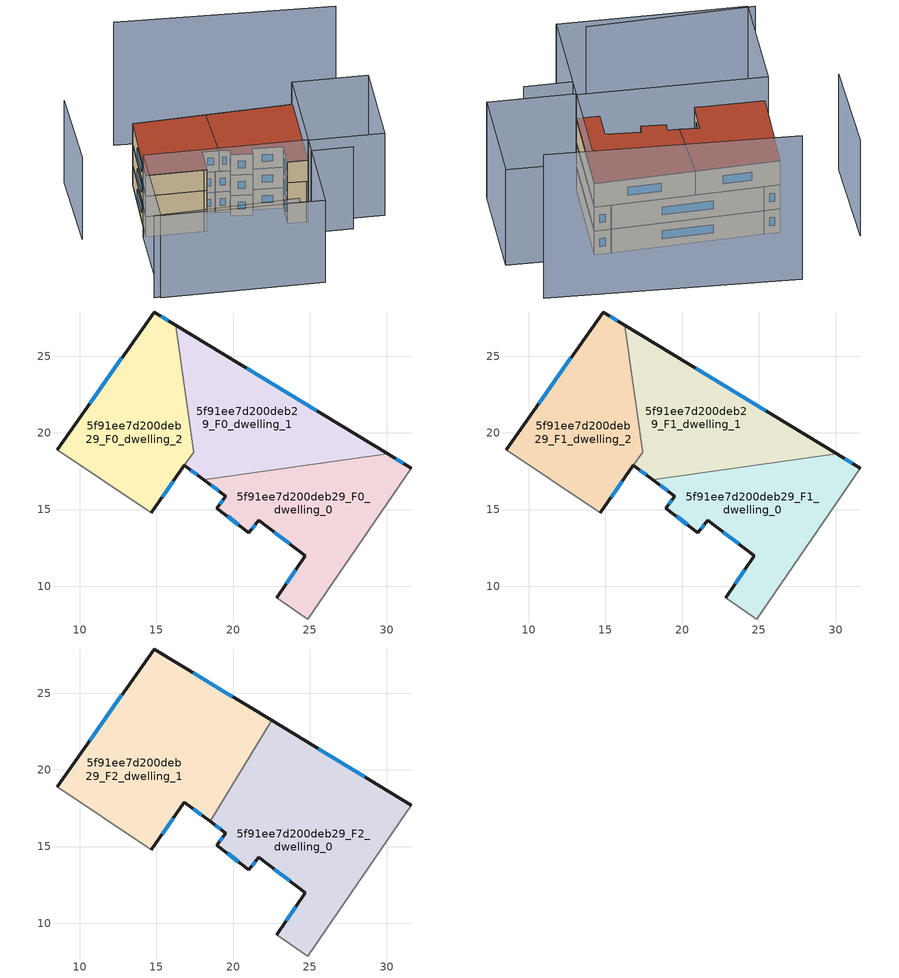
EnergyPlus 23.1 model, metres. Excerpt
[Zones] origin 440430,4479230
5f91ee7d200deb29_F0_dwelling_0
 floor ground (EU_floor_Construction): 31.6,17.7 24.85,7.87 24.67,7.99 22.85,9.26 24.7,12 21.65,14.3 21.03,13.48 18.94,15.1 19.53,15.87 18.09,16.94 30.07,18.62 z0
 wall outside (EU_wall_Construction): 18.09,16.94 19.53,15.87 18.94,15.1 21.03,13.48 21.65,14.3 24.7,12 22.85,9.26 / 31.6,17.7 30.07,18.62 z0:3
 wall to 5f91ee7d200deb29_F0_dwelling_1 (EU_wall_Construction): 30.07,18.62 18.09,16.94 z0:3
 wall adiabatic (EU_wall_Construction): 22.85,9.26 24.67,7.99 24.85,7.87 31.6,17.7 z0:3
 window (EU_Window_Construction): 18.57,16.58 19.05,16.23 / 31.09,18.01 30.58,18.31 / 24.08,11.08 23.47,10.18 / 22.67,13.53 23.68,12.77 / 21.24,13.76 21.44,14.03 / 19.64,14.56 20.33,14.02 / 19.33,15.61 19.14,15.36 z1:2
5f91ee7d200deb29_F0_dwelling_1
 floor ground (EU_floor_Construction): 30.07,18.62 18.09,16.94 16.82,17.88 17.42,18.73 16.25,27.02 z0
 wall outside (EU_wall_Construction): 30.07,18.62 16.25,27.02 / 16.82,17.88 18.09,16.94 z0:3
 wall to 5f91ee7d200deb29_F0_dwelling_2 (EU_wall_Construction): 16.25,27.02 17.42,18.73 16.82,17.88 z0:3
 window (EU_Window_Construction): 25.45,21.43 20.87,24.21 / 17.25,17.56 17.67,17.25 z1:2
5f91ee7d200deb29_F0_dwelling_2
 floor ground (EU_floor_Construction): 16.25,27.02 17.42,18.73 14.65,14.78 14.36,14.98 8.54,18.91 14.84,27.88 z0
 wall outside (EU_wall_Construction): 16.25,27.02 14.84,27.88 8.54,18.91 / 14.65,14.78 16.82,17.88 z0:3
 wall adiabatic (EU_wall_Construction): 8.54,18.91 14.36,14.98 14.65,14.78 z0:3
 window (EU_Window_Construction): 12.74,24.88 10.65,21.91 / 15.78,27.31 15.31,27.59 / 15.38,15.81 16.1,16.84 z1:2
5f91ee7d200deb29_F1_dwelling_0
 floor to 5f91ee7d200deb29_F0_dwelling_0 (EU_floor_Construction): 31.6,17.7 24.85,7.87 24.67,7.99 22.85,9.26 24.7,12 21.65,14.3 21.03,13.48 18.94,15.1 19.53,15.87 18.09,16.94 30.07,18.62 z3
 wall outside (EU_wall_Construction): 18.09,16.94 19.53,15.87 18.94,15.1 21.03,13.48 21.65,14.3 24.7,12 22.85,9.26 / 31.6,17.7 30.07,18.62 z3:6
 wall to 5f91ee7d200deb29_F1_dwelling_1 (EU_wall_Construction): 30.07,18.62 18.09,16.94 z3:6
 wall adiabatic (EU_wall_Construction): 22.85,9.26 24.67,7.99 24.85,7.87 31.6,17.7 z3:6
 window (EU_Window_Construction): 18.57,16.58 19.05,16.23 / 31.09,18.01 30.58,18.31 / 24.08,11.08 23.47,10.18 / 22.67,13.53 23.68,12.77 / 21.24,13.76 21.44,14.03 / 19.64,14.56 20.33,14.02 / 19.33,15.61 19.14,15.36 z4:5
5f91ee7d200deb29_F1_dwelling_1
 floor to 5f91ee7d200deb29_F0_dwelling_1 (EU_floor_Construction): 30.07,18.62 18.09,16.94 16.82,17.88 17.42,18.73 16.25,27.02 z3
 wall outside (EU_wall_Construction): 30.07,18.62 16.25,27.02 / 16.82,17.88 18.09,16.94 z3:6
 wall to 5f91ee7d200deb29_F1_dwelling_2 (EU_wall_Construction): 16.25,27.02 17.42,18.73 16.82,17.88 z3:6
 window (EU_Window_Construction): 25.45,21.43 20.87,24.21 / 17.25,17.56 17.67,17.25 z4:5
5f91ee7d200deb29_F1_dwelling_2
 floor to 5f91ee7d200deb29_F0_dwelling_2 (EU_floor_Construction): 16.25,27.02 17.42,18.73 14.65,14.78 14.36,14.98 8.54,18.91 14.84,27.88 z3
 wall outside (EU_wall_Construction): 16.25,27.02 14.84,27.88 8.54,18.91 / 14.65,14.78 16.82,17.88 z3:6
 wall adiabatic (EU_wall_Construction): 8.54,18.91 14.36,14.98 14.65,14.78 z3:6
 window (EU_Window_Construction): 12.74,24.88 10.65,21.91 / 15.78,27.31 15.31,27.59 / 15.38,15.81 16.1,16.84 z4:5
5f91ee7d200deb29_F2_dwelling_0
 floor to 5f91ee7d200deb29_F1_dwelling_0 (EU_floor_Construction): 31.6,17.7 24.85,7.87 24.67,7.99 22.85,9.26 24.7,12 21.65,14.3 21.03,13.48 18.94,15.1 19.53,15.87 18.5,16.64 18.73,17.03 30.07,18.62 z6
 floor to 5f91ee7d200deb29_F1_dwelling_1 (EU_floor_Construction): 30.07,18.62 18.73,17.03 22.5,23.22 z6
 wall outside (EU_wall_Construction): 18.5,16.64 19.53,15.87 18.94,15.1 21.03,13.48 21.65,14.3 24.7,12 22.85,9.26 / 31.6,17.7 22.5,23.22 z6:9
 wall to 5f91ee7d200deb29_F2_dwelling_1 (EU_wall_Construction): 22.5,23.22 18.5,16.64 z6:9
 wall adiabatic (EU_wall_Construction): 22.85,9.26 24.85,7.87 31.6,17.7 z6:9
 window (EU_Window_Construction): 21.24,13.76 21.44,14.03 / 19.64,14.56 20.33,14.02 / 19.33,15.61 19.14,15.36 / 18.84,16.38 19.18,16.13 / 28.56,19.54 25.54,21.38 / 24.08,11.08 23.47,10.18 / 22.67,13.53 23.68,12.77 z7:8
 roof outside (EU_roof_Construction): 24.85,7.87 31.6,17.7 22.5,23.22 18.5,16.64 19.53,15.87 18.94,15.1 21.03,13.48 21.65,14.3 24.7,12 22.85,9.26 z9
5f91ee7d200deb29_F2_dwelling_1
 floor to 5f91ee7d200deb29_F1_dwelling_1 (EU_floor_Construction): 22.5,23.22 18.73,17.03 18.09,16.94 16.82,17.88 17.42,18.73 16.25,27.02 z6
 floor to 5f91ee7d200deb29_F1_dwelling_2 (EU_floor_Construction): 16.25,27.02 17.42,18.73 14.65,14.78 14.36,14.98 8.54,18.91 14.84,27.88 z6
 floor to 5f91ee7d200deb29_F1_dwelling_0 (EU_floor_Construction): 18.73,17.03 18.5,16.64 18.09,16.94 z6
 wall outside (EU_wall_Construction): 22.5,23.22 14.84,27.88 8.54,18.91 / 14.65,14.78 16.82,17.88 18.5,16.64 z6:9
 wall adiabatic (EU_wall_Construction): 8.54,18.91 14.36,14.98 14.65,14.78 z6:9
 window (EU_Window_Construction): 12.74,24.88 10.65,21.91 / 19.94,24.78 17.4,26.32 / 17.38,17.46 17.94,17.05 / 15.38,15.81 16.1,16.84 z7:8
 roof outside (EU_roof_Construction): 18.5,16.64 22.5,23.22 14.84,27.88 8.54,18.91 14.36,14.98 14.65,14.78 16.82,17.88 z9
shading: 23.58,5.99 27.81,3.13 / 0.48,8.93 15.71,-0.29 / 9.24,33.95 2.66,23.78 / 39.47,12.8 32.49,2.56 / 32.49,2.56 24.8,7.8 / 24.8,7.8 31.78,18.04 / 31.78,18.04 39.47,12.8 / 8.26,19.1 24.88,7.9 / 24.88,7.9 17.69,-2.77 / 17.69,-2.77 1.07,8.43 / 1.07,8.43 8.26,19.1 z0:12; 40.68,19.76 18.96,35.58 z0:18
[Building]
EU S2 Campaign: North Axis=0; Terrain=City; Solar Distribution=FullExterior
[Site:Location]
Madrid: Latitude=40.5; Longitude=-3.5; Time Zone=1; Elevation=609
[SizingPeriod:WeatherFileDays]
AnnualSizingPeriod: Begin Month=1; Begin Day of Month=1; End Month=12; End Day of Month=31; Day of Week for Start Day=Monday; Use Weather File Daylight Saving Period=No; Use Weather File Rain and Snow Indicators=No
[MATERIAL]
EU_InternalMass_Material: Roughness=MediumRough; Thickness=0.1; Conductivity=1; Density=1800; Specific Heat=900; Thermal Absorptance=0.9; Solar Absorptance=0.7; Visible Absorptance=0.7
[MATERIAL:NOMASS] Roughness=MediumRough; Thermal Absorptance=0.9; Solar Absorptance=0.7; Visible Absorptance=0.7
Name | Thermal Resistance
EU_wall_NoMass | 0.459673
EU_roof_NoMass | 0.495815
EU_floor_NoMass | 0.788942
[WINDOWMATERIAL:SIMPLEGLAZINGSYSTEM]
EU_Window_SimpleGlazing: UFactor=4.26103; Solar Heat Gain Coefficient=0.85; Visible Transmittance=0.85
[CONSTRUCTION]
EU_wall_Construction: EU_wall_NoMass
EU_roof_Construction: EU_roof_NoMass
EU_floor_Construction: EU_floor_NoMass
EU_InternalMass_Construction: EU_InternalMass_Material
EU_Window_Construction: EU_Window_SimpleGlazing
[ZONE] Type=1; Multiplier=1; Ceiling Height=autocalculate; Floor Area=autocalculate; Part of Total Floor Area=Yes
Name | Volume
5f91ee7d200deb29_F0_dwelling_0; 5f91ee7d200deb29_F1_dwelling_0 | 191.968
5f91ee7d200deb29_F2_dwelling_0 | 287.969
5f91ee7d200deb29_F0_dwelling_1; 5f91ee7d200deb29_F1_dwelling_1 | 193.538
5f91ee7d200deb29_F2_dwelling_1 | 287.97
5f91ee7d200deb29_F0_dwelling_2; 5f91ee7d200deb29_F1_dwelling_2 | 190.415
[INTERNALMASS] Construction=EU_InternalMass_Construction
Name | Zone or ZoneList | Surface Area
5f91ee7d200deb29_F0_dwelling_0_EU_InternalMass | 5f91ee7d200deb29_F0_dwelling_0 | 63.9893
5f91ee7d200deb29_F0_dwelling_1_EU_InternalMass | 5f91ee7d200deb29_F0_dwelling_1 | 64.517
5f91ee7d200deb29_F0_dwelling_2_EU_InternalMass | 5f91ee7d200deb29_F0_dwelling_2 | 63.4807
5f91ee7d200deb29_F1_dwelling_0_EU_InternalMass | 5f91ee7d200deb29_F1_dwelling_0 | 63.9893
5f91ee7d200deb29_F1_dwelling_1_EU_InternalMass | 5f91ee7d200deb29_F1_dwelling_1 | 64.517
5f91ee7d200deb29_F1_dwelling_2_EU_InternalMass | 5f91ee7d200deb29_F1_dwelling_2 | 63.4807
5f91ee7d200deb29_F2_dwelling_0_EU_InternalMass | 5f91ee7d200deb29_F2_dwelling_0 | 95.9897
5f91ee7d200deb29_F2_dwelling_1_EU_InternalMass | 5f91ee7d200deb29_F2_dwelling_1 | 95.9901
[OTHEREQUIPMENT] Fuel Type=Electricity; Design Level Calculation Method=Watts/Area; Power per Zone Floor Area=1; Fraction Latent=0; Fraction Radiant=0; Fraction Lost=0; Carbon Dioxide Generation Rate=0; EndUse Subcategory=EU_Step8_InternalGains
Name | Zone or ZoneList or Space or SpaceList | Schedule
EU_Step8_InternalGain_5f91ee7d200deb29_F0_dwelling_0_f000 | 5f91ee7d200deb29_F0_dwelling_0 | EU_Step8_GainSchedule_5f91ee7d200deb29_F0_dwelling_0_f000
EU_Step8_InternalGain_5f91ee7d200deb29_F0_dwelling_1_f000 | 5f91ee7d200deb29_F0_dwelling_1 | EU_Step8_GainSchedule_5f91ee7d200deb29_F0_dwelling_1_f000
EU_Step8_InternalGain_5f91ee7d200deb29_F0_dwelling_2_f000 | 5f91ee7d200deb29_F0_dwelling_2 | EU_Step8_GainSchedule_5f91ee7d200deb29_F0_dwelling_2_f000
EU_Step8_InternalGain_5f91ee7d200deb29_F1_dwelling_0_f000 | 5f91ee7d200deb29_F1_dwelling_0 | EU_Step8_GainSchedule_5f91ee7d200deb29_F1_dwelling_0_f000
EU_Step8_InternalGain_5f91ee7d200deb29_F1_dwelling_1_f000 | 5f91ee7d200deb29_F1_dwelling_1 | EU_Step8_GainSchedule_5f91ee7d200deb29_F1_dwelling_1_f000
EU_Step8_InternalGain_5f91ee7d200deb29_F1_dwelling_2_f000 | 5f91ee7d200deb29_F1_dwelling_2 | EU_Step8_GainSchedule_5f91ee7d200deb29_F1_dwelling_2_f000
EU_Step8_InternalGain_5f91ee7d200deb29_F2_dwelling_0_f000 | 5f91ee7d200deb29_F2_dwelling_0 | EU_Step8_GainSchedule_5f91ee7d200deb29_F2_dwelling_0_f000
EU_Step8_InternalGain_5f91ee7d200deb29_F2_dwelling_1_f000 | 5f91ee7d200deb29_F2_dwelling_1 | EU_Step8_GainSchedule_5f91ee7d200deb29_F2_dwelling_1_f000
[ZONEVENTILATION:DESIGNFLOWRATE] Schedule=EU_AlwaysOn; Design Flow Rate Calculation Method=AirChanges/Hour; Air Changes per Hour=0.719161; Ventilation Type=Natural; Fan Pressure Rise=0; Fan Total Efficiency=1; Constant Term Coefficient=1; Temperature Term Coefficient=0; Velocity Term Coefficient=0; Velocity Squared Term Coefficient=0; Minimum Indoor Temperature=-100; Maximum Indoor Temperature=100; Delta Temperature=-100; Minimum Outdoor Temperature=-100; Maximum Outdoor Temperature=100; Maximum Wind Speed=40
Name | Zone or ZoneList or Space or SpaceList
EU_ConstantAir_5f91ee7d200deb29_F0_dwelling_0 | 5f91ee7d200deb29_F0_dwelling_0
EU_ConstantAir_5f91ee7d200deb29_F0_dwelling_1 | 5f91ee7d200deb29_F0_dwelling_1
EU_ConstantAir_5f91ee7d200deb29_F0_dwelling_2 | 5f91ee7d200deb29_F0_dwelling_2
EU_ConstantAir_5f91ee7d200deb29_F1_dwelling_0 | 5f91ee7d200deb29_F1_dwelling_0
EU_ConstantAir_5f91ee7d200deb29_F1_dwelling_1 | 5f91ee7d200deb29_F1_dwelling_1
EU_ConstantAir_5f91ee7d200deb29_F1_dwelling_2 | 5f91ee7d200deb29_F1_dwelling_2
EU_ConstantAir_5f91ee7d200deb29_F2_dwelling_0 | 5f91ee7d200deb29_F2_dwelling_0
EU_ConstantAir_5f91ee7d200deb29_F2_dwelling_1 | 5f91ee7d200deb29_F2_dwelling_1
[HVACTEMPLATE:THERMOSTAT] Constant Heating Setpoint=20; Constant Cooling Setpoint=50
EU_HeatOnly_5f91ee7d200deb29_F0_dwelling_0; EU_HeatOnly_5f91ee7d200deb29_F0_dwelling_1; EU_HeatOnly_5f91ee7d200deb29_F0_dwelling_2; EU_HeatOnly_5f91ee7d200deb29_F1_dwelling_0; EU_HeatOnly_5f91ee7d200deb29_F1_dwelling_1; EU_HeatOnly_5f91ee7d200deb29_F1_dwelling_2; EU_HeatOnly_5f91ee7d200deb29_F2_dwelling_0; EU_HeatOnly_5f91ee7d200deb29_F2_dwelling_1
[HVACTEMPLATE:ZONE:IDEALLOADSAIRSYSTEM] System Availability Schedule=EU_AlwaysOn; Maximum Heating Supply Air Temperature=50; Minimum Cooling Supply Air Temperature=13; Maximum Heating Supply Air Humidity Ratio=0.0156; Minimum Cooling Supply Air Humidity Ratio=0.0077; Heating Limit=NoLimit; Cooling Limit=NoLimit; Heating Availability Schedule=EU_AlwaysOn; Cooling Availability Schedule=EU_CoolingOff; Dehumidification Control Type=ConstantSensibleHeatRatio; Cooling Sensible Heat Ratio=0.7; Dehumidification Setpoint=60; Humidification Control Type=None; Humidification Setpoint=30; Outdoor Air Method=None; Outdoor Air Flow Rate per Person=0.00944; Outdoor Air Flow Rate per Zone Floor Area=0; Outdoor Air Flow Rate per Zone=0; Demand Controlled Ventilation Type=None; Outdoor Air Economizer Type=NoEconomizer; Heat Recovery Type=None; Sensible Heat Recovery Effectiveness=0.7; Latent Heat Recovery Effectiveness=0.65
Name | Template Thermostat
5f91ee7d200deb29_F0_dwelling_0 | EU_HeatOnly_5f91ee7d200deb29_F0_dwelling_0
5f91ee7d200deb29_F0_dwelling_1 | EU_HeatOnly_5f91ee7d200deb29_F0_dwelling_1
5f91ee7d200deb29_F0_dwelling_2 | EU_HeatOnly_5f91ee7d200deb29_F0_dwelling_2
5f91ee7d200deb29_F1_dwelling_0 | EU_HeatOnly_5f91ee7d200deb29_F1_dwelling_0
5f91ee7d200deb29_F1_dwelling_1 | EU_HeatOnly_5f91ee7d200deb29_F1_dwelling_1
5f91ee7d200deb29_F1_dwelling_2 | EU_HeatOnly_5f91ee7d200deb29_F1_dwelling_2
5f91ee7d200deb29_F2_dwelling_0 | EU_HeatOnly_5f91ee7d200deb29_F2_dwelling_0
5f91ee7d200deb29_F2_dwelling_1 | EU_HeatOnly_5f91ee7d200deb29_F2_dwelling_1
[SIZING:ZONE] Zone Cooling Design Supply Air Temperature Input Method=SupplyAirTemperature; Zone Cooling Design Supply Air Temperature=13; Zone Heating Design Supply Air Temperature Input Method=SupplyAirTemperature; Zone Heating Design Supply Air Temperature=50; Zone Cooling Design Supply Air Humidity Ratio=0.008; Zone Heating Design Supply Air Humidity Ratio=0.008; Cooling Design Air Flow Method=DesignDay; Cooling Design Air Flow Rate=0; Cooling Minimum Air Flow per Zone Floor Area=0.000762; Cooling Minimum Air Flow=0; Cooling Minimum Air Flow Fraction=0.2; Heating Design Air Flow Method=DesignDay; Heating Design Air Flow Rate=0; Heating Maximum Air Flow per Zone Floor Area=0.002032; Heating Maximum Air Flow=0.141576; Heating Maximum Air Flow Fraction=0.3; Account for Dedicated Outdoor Air System=No; Dedicated Outdoor Air System Control Strategy=NeutralSupplyAir; Dedicated Outdoor Air Low Setpoint Temperature for Design=autosize; Dedicated Outdoor Air High Setpoint Temperature for Design=autosize; Zone Load Sizing Method=Sensible Load Only No Latent Load; Zone Latent Cooling Design Supply Air Humidity Ratio Input Method=HumidityRatioDifference; Zone Cooling Design Supply Air Humidity Ratio Difference=0.005; Zone Latent Heating Design Supply Air Humidity Ratio Input Method=HumidityRatioDifference; Zone Humidification Design Supply Air Humidity Ratio Difference=0.005
5f91ee7d200deb29_F0_dwelling_0; 5f91ee7d200deb29_F0_dwelling_1; 5f91ee7d200deb29_F0_dwelling_2; 5f91ee7d200deb29_F1_dwelling_0; 5f91ee7d200deb29_F1_dwelling_1; 5f91ee7d200deb29_F1_dwelling_2; 5f91ee7d200deb29_F2_dwelling_0; 5f91ee7d200deb29_F2_dwelling_1
[SCHEDULE:CONSTANT]
Name | Hourly Value
EU_AlwaysOn | 1
EU_CoolingOff | 0
[SCHEDULE:FILE] Column Number=1; Rows to Skip at Top=0; Number of Hours of Data=8760; Column Separator=Comma; Interpolate to Timestep=No; Minutes per Item=60; Adjust Schedule for Daylight Savings=Yes
Name | File
EU_Step8_GainSchedule_5f91ee7d200deb29_F0_dwelling_0_f000 | ../../schedules/5f91ee7d200deb29/5f91ee7d200deb29_F0_dwelling_0_f000_gain.csv
EU_Step8_GainSchedule_5f91ee7d200deb29_F0_dwelling_1_f000 | ../../schedules/5f91ee7d200deb29/5f91ee7d200deb29_F0_dwelling_1_f000_gain.csv
EU_Step8_GainSchedule_5f91ee7d200deb29_F0_dwelling_2_f000 | ../../schedules/5f91ee7d200deb29/5f91ee7d200deb29_F0_dwelling_2_f000_gain.csv
EU_Step8_GainSchedule_5f91ee7d200deb29_F1_dwelling_0_f000 | ../../schedules/5f91ee7d200deb29/5f91ee7d200deb29_F1_dwelling_0_f000_gain.csv
EU_Step8_GainSchedule_5f91ee7d200deb29_F1_dwelling_1_f000 | ../../schedules/5f91ee7d200deb29/5f91ee7d200deb29_F1_dwelling_1_f000_gain.csv
EU_Step8_GainSchedule_5f91ee7d200deb29_F1_dwelling_2_f000 | ../../schedules/5f91ee7d200deb29/5f91ee7d200deb29_F1_dwelling_2_f000_gain.csv
EU_Step8_GainSchedule_5f91ee7d200deb29_F2_dwelling_0_f000 | ../../schedules/5f91ee7d200deb29/5f91ee7d200deb29_F2_dwelling_0_f000_gain.csv
EU_Step8_GainSchedule_5f91ee7d200deb29_F2_dwelling_1_f000 | ../../schedules/5f91ee7d200deb29/5f91ee7d200deb29_F2_dwelling_1_f000_gain.csv
